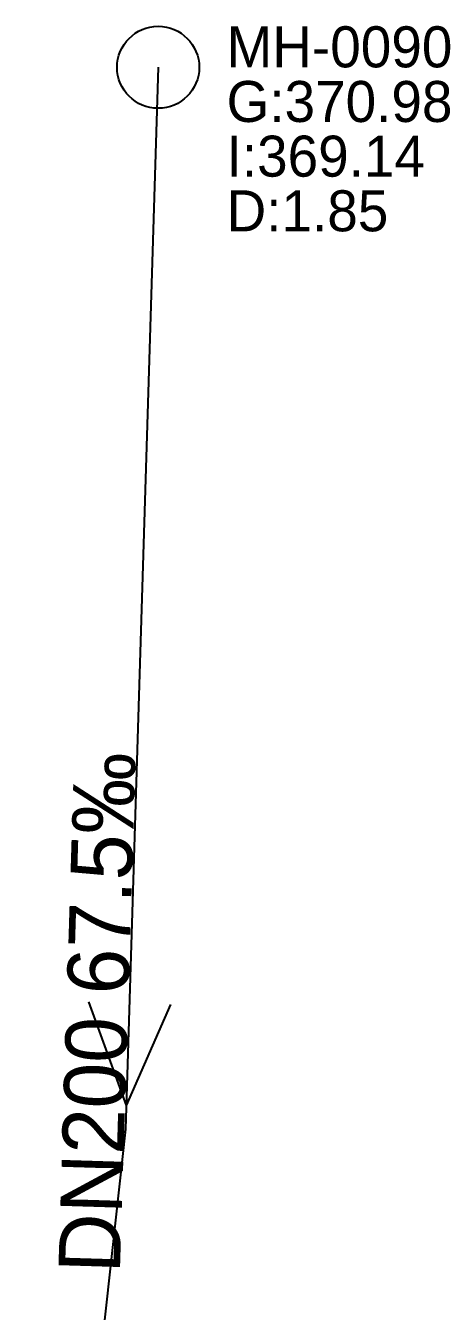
# Model space of a CAD drawing. Header units: metres. Extents: x 449900 to 451990, y 2566732 to 2570847.
# Drawn here: x 450162.32 to 450174.72, y 2570658.46 to 2570696.09 of the extents above; entities that cross this region are included whole.
import ezdxf
from ezdxf.enums import TextEntityAlignment as Align

# ---------------------------------------------------------------- set-up
doc = ezdxf.new("R2010")
doc.units = ezdxf.units.M
for name, color, linetype in [('SEW-LABEL', 2, 'Continuous'), ('SEW-MH', 7, 'Continuous'), ('SEW-MH-LABEL', 8, 'Continuous'), ('SEW-PIPE-DN200', 3, 'Continuous')]:
    doc.layers.add(name, color=color, linetype=linetype)

msp = doc.modelspace()

# ---------------------------------------------------------------- linework, layer by layer
at = {"layer": 'SEW-LABEL'}
for p in [(450164.148, 2570667.514), (450166.547, 2570667.441)]:
    msp.add_line(p, (450165.255, 2570664.479), dxfattribs=at)
at = {"layer": 'SEW-MH'}
msp.add_circle((450166.187, 2570694.871), 1.2, dxfattribs=at)
at = {"layer": 'SEW-PIPE-DN200'}
msp.add_lwpolyline([(450166.187, 2570694.871), (450165.234, 2570663.793), (450162.317, 2570637.233)], dxfattribs=at)

# ---------------------------------------------------------------- texts
at = {"layer": 'SEW-LABEL'}
msp.add_text('DN200 67.5‰', height=1.8, rotation=88.2438, dxfattribs=at).set_placement((450165.301, 2570667.178), align=Align.CENTER)
at = {"layer": 'SEW-MH-LABEL'}
for s, p in [('MH-0090', (450168.187, 2570694.871)), ('G:370.98', (450168.187, 2570693.271)), ('I:369.14', (450168.187, 2570691.671)), ('D:1.85', (450168.187, 2570690.071))]:
    msp.add_text(s, height=1.2, dxfattribs=at).set_placement(p)

doc.saveas('drawing.dxf')
